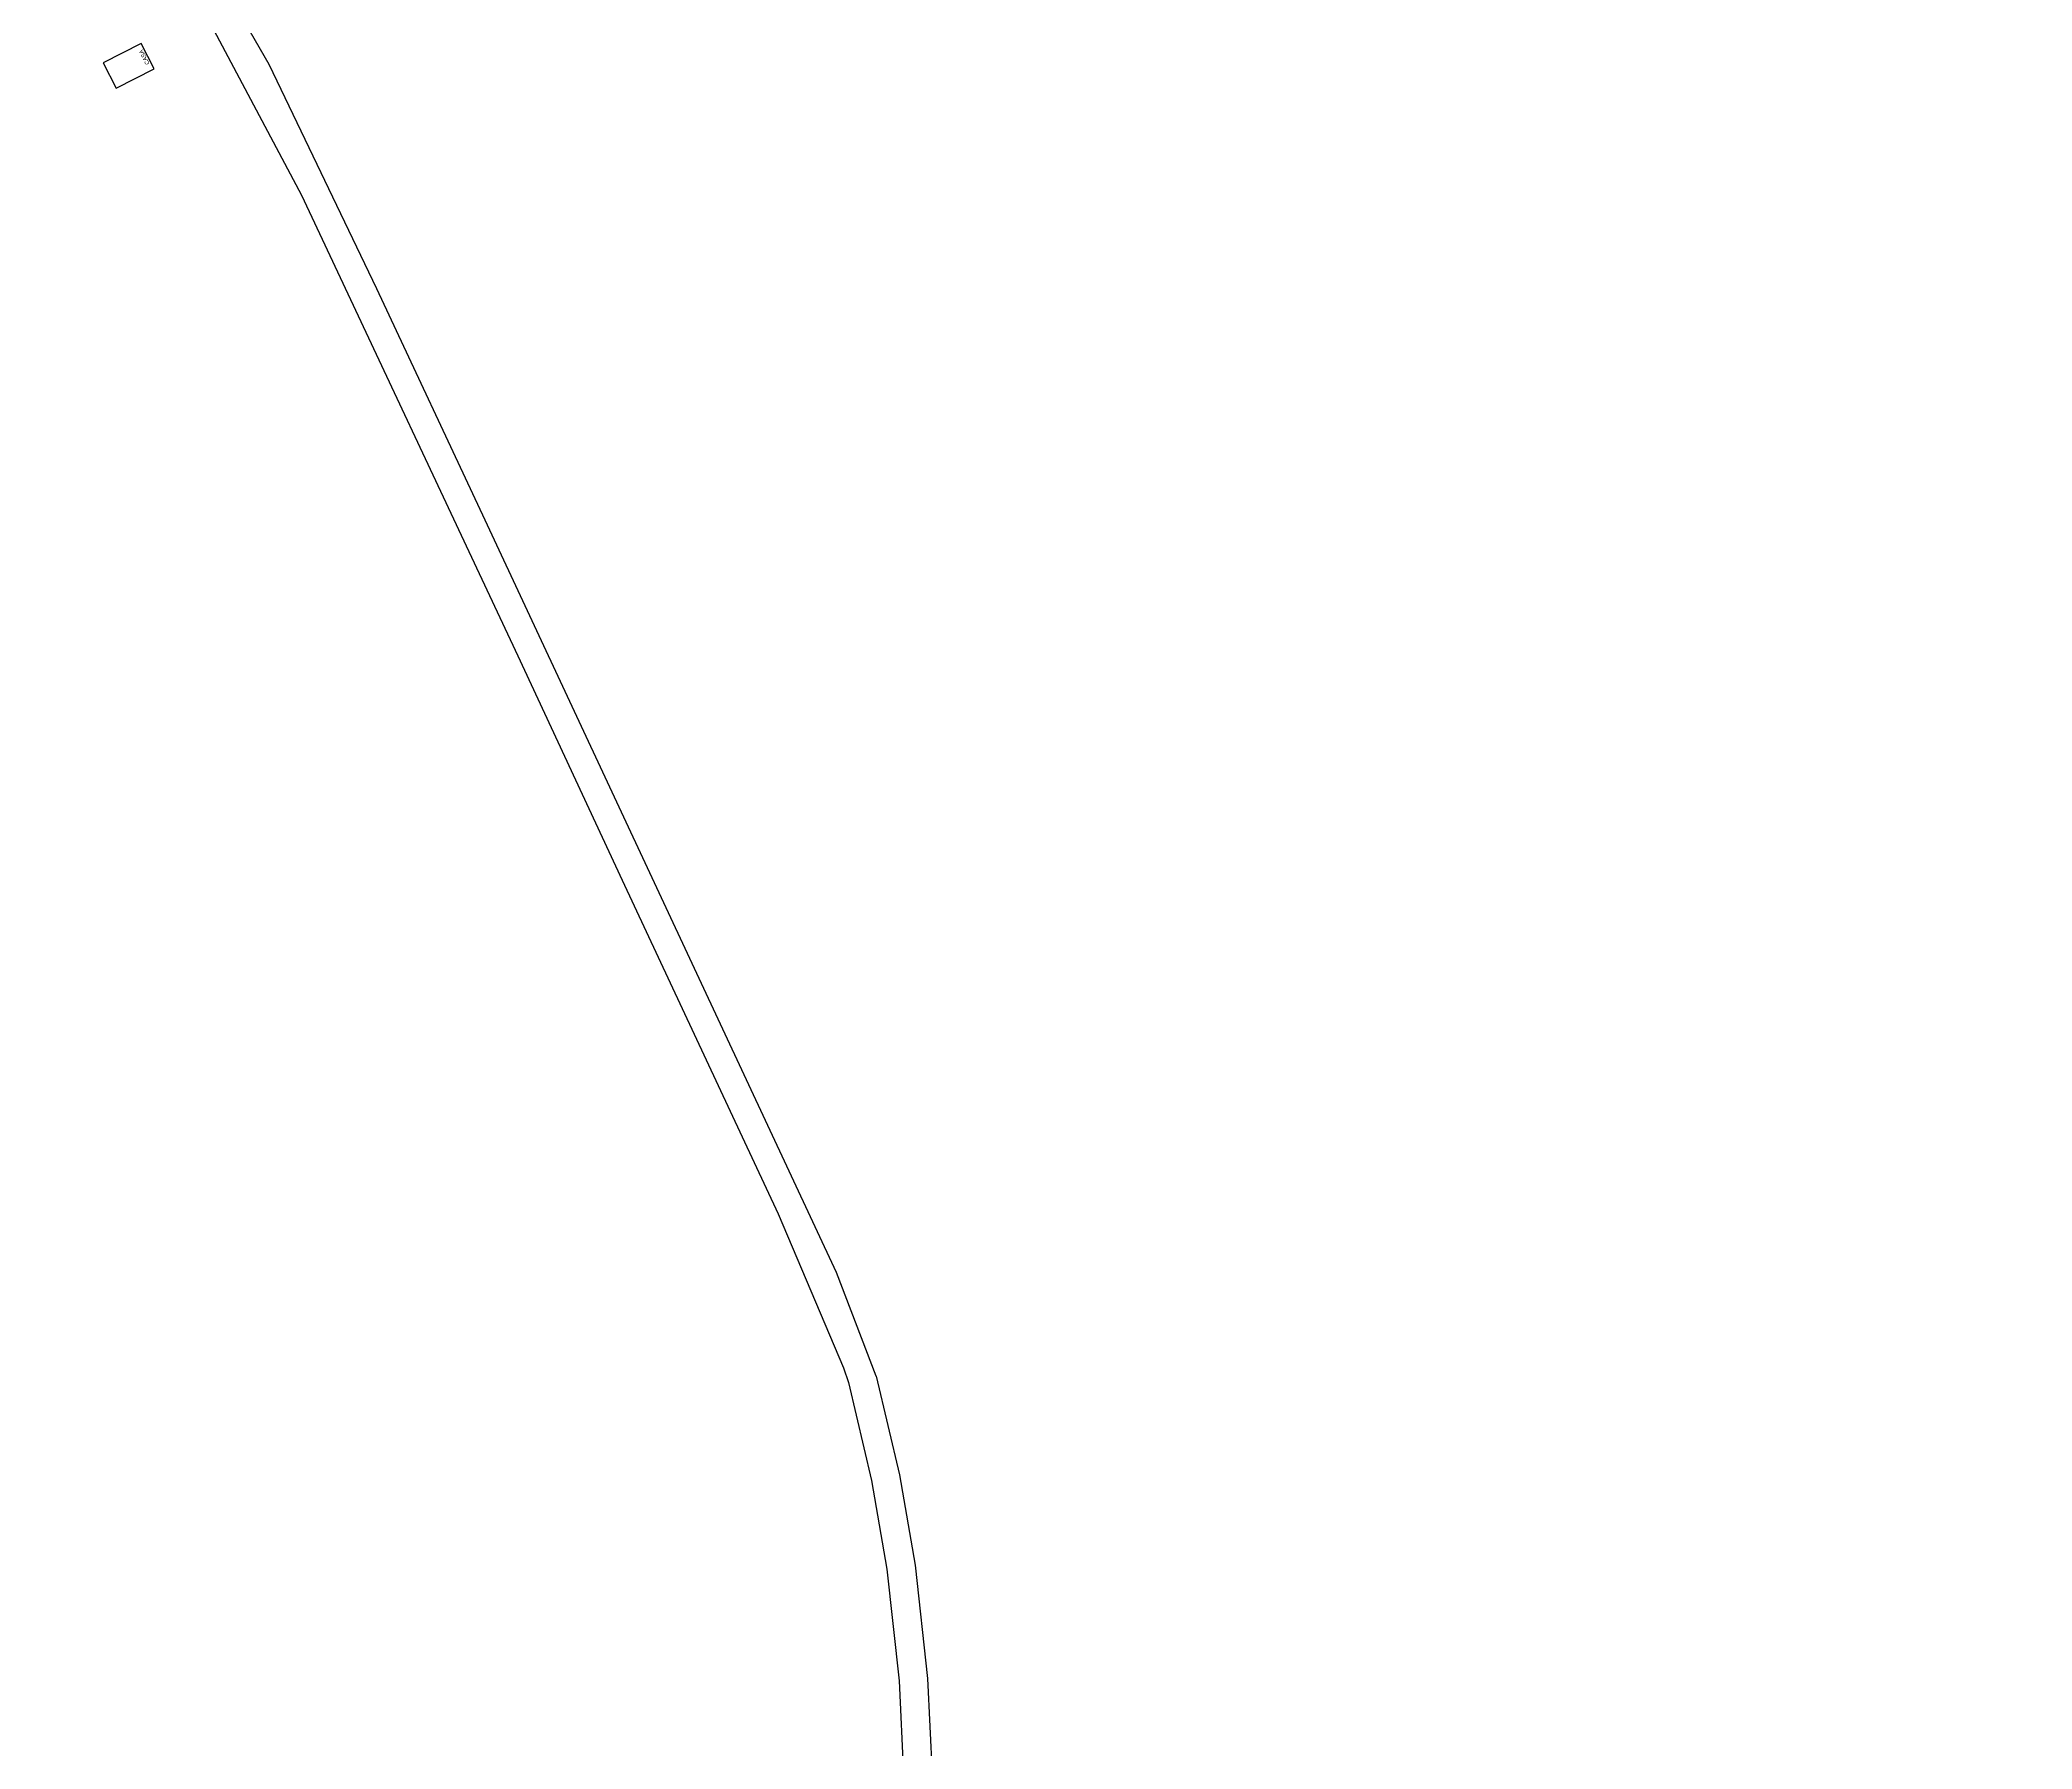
# Model space of a CAD drawing. Extents: x 714896 to 749292, y 8417558 to 8447149.
# Drawn here: x 737393 to 738094, y 8431002 to 8431603 of the extents above; entities that cross this region are included whole.
import ezdxf
from ezdxf.enums import TextEntityAlignment as Align

# ---------------------------------------------------------------- set-up
doc = ezdxf.new("R2010")
doc.units = 0
doc.header["$MEASUREMENT"] = 0
for name, color, linetype in [('LOTE', 7, 'CONTINUOUS'), ('NUM-PORTA', 7, 'CONTINUOUS'), ('QUADRA', 6, 'CONTINUOUS')]:
    doc.layers.add(name, color=color, linetype=linetype)

msp = doc.modelspace()

# ---------------------------------------------------------------- linework, layer by layer
at = {"layer": 'LOTE'}
for p, q in [((737428.56, 8431602.25), (737415.18, 8431595.47)), ((737433.08, 8431593.34), (737428.56, 8431602.25)), ((737415.18, 8431595.47), (737419.7, 8431586.55)), ((737419.7, 8431586.55), (737433.08, 8431593.34))]:
    msp.add_line(p, q, dxfattribs=at)
at = {"layer": 'QUADRA'}
for points in [[(737687.05, 8431133.59), (737673.06, 8431170.03), (737624.73, 8431273.37), (737549.56, 8431434.64), (737511.37, 8431515.95), (737473.57, 8431594.83), (737445.59, 8431643.44)], [(737444.11, 8431625.75), (737484.95, 8431548.93), (737560.97, 8431386.89), (737597.64, 8431307.99), (737652.49, 8431190.66), (737675.57, 8431136.49), (737677.31, 8431131.31), (737685.36, 8431096.9), (737690.77, 8431065.71), (737695.1, 8431026.43), (737696.65, 8430993.34), (737695.96, 8430952.99), (737686.43, 8430873.31), (737392.91, 8430986.91)], [(737687.05, 8431133.59), (737695.17, 8431098.89), (737700.68, 8431067.11), (737705.08, 8431027.21), (737706.65, 8430993.49), (737705.95, 8430952.31), (737675.28, 8430695.87), (737690.03, 8430702.58), (738409, 8430737.82), (738808.19, 8430725.3), (739007.19, 8430718.3), (739007.81, 8431135.43)]]:
    msp.add_lwpolyline(points, dxfattribs=at)

# ---------------------------------------------------------------- texts
at = {"layer": 'NUM-PORTA'}
msp.add_text('CASA', height=1.5, rotation=116.89288, dxfattribs=at).set_placement((737430.29, 8431597.71), align=Align.CENTER)

doc.saveas('drawing.dxf')
